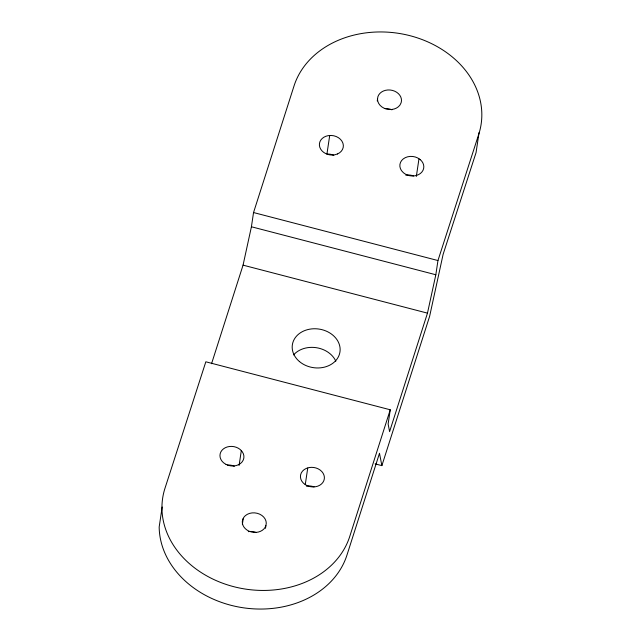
<?xml version="1.0" encoding="UTF-8"?>
<svg xmlns="http://www.w3.org/2000/svg" width="641" height="641" viewBox="0 0 641 641"><rect width="100%" height="100%" fill="white"/><g stroke="black" fill="none" stroke-linecap="round" stroke-linejoin="round"><path stroke-width="0.96" d="M162.165 506.999L159.168 527.022A95.757 77.569 8.5 0 0 243.091 607.756A95.757 77.569 8.5 0 0 346.957 555.098L379.488 453.275L381.876 465.63L375.121 463.868M211.546 363.735L243.059 265.15L251.416 226.77L253.54 212.548L294.043 85.902A95.757 77.569 8.5 0 1 410.176 35.744A95.757 77.569 8.5 0 1 478.835 134.001L437.955 260.542L435.832 274.757L427.475 313.137L389.592 431.633L388.125 424.005L390.249 409.783L205.833 361.796L164.945 488.378A95.757 77.569 8.5 0 0 233.604 586.643A95.757 77.569 8.5 0 0 349.738 536.485L390.249 409.783M239.109 465.382L241.304 450.687M242.378 524.338L243.251 518.457M265.502 528.32L266.271 523.144A12.035 9.751 8.5 0 0 257.265 513.305A12.035 9.751 8.5 0 0 243.836 517.303L242.667 519.611A12.035 9.751 8.5 0 0 251.304 531.966A12.035 9.751 8.5 0 0 265.895 525.66M329.698 135.555L326.918 154.169L328.464 154.064A12.035 9.751 8.5 0 1 333.785 155.298M305.26 484.636L307.752 467.978L309.186 467.553A12.035 9.751 8.5 0 1 323.961 475.093A12.035 9.751 8.5 0 1 315.636 486.727L312.536 486.936A12.035 9.751 8.5 0 1 300.861 479.188A12.035 9.751 8.5 0 1 306.31 468.411L307.752 467.978M377.261 100.925L377.886 96.727A12.035 9.751 8.5 0 1 392.484 90.421A12.035 9.751 8.5 0 1 401.114 102.776L399.944 105.084A12.035 9.751 8.5 0 1 386.515 109.082A12.035 9.751 8.5 0 1 377.509 99.243M416.338 176.427L418.974 158.792M479.051 132.591L476.055 152.622L443.131 254.293L429.614 316.374L381.876 465.63M253.54 212.548L437.955 260.542M251.416 226.77L435.832 274.757M243.059 265.15L427.475 313.137M293.586 354.906A24.07 19.502 8.5 0 1 316.261 347.678A24.07 19.502 8.5 0 1 335.828 361.22M385.025 108.593A12.035 9.751 8.5 0 1 391.907 109.811M405.825 175.209A12.035 9.751 8.5 0 1 413.525 175.946M227.483 465.037A12.035 9.751 8.5 0 1 234.366 466.255M248.275 531.661A12.035 9.751 8.5 0 1 255.975 532.399M306.406 486.166A12.035 9.751 8.5 0 1 314.106 486.904M337.47 153.976L334.594 154.834A12.035 9.751 8.5 0 1 319.819 147.294A12.035 9.751 8.5 0 1 328.144 135.66L331.245 135.451A12.035 9.751 8.5 0 1 342.919 143.199A12.035 9.751 8.5 0 1 337.47 153.976M420.224 159.617L417.716 157.958A12.035 9.751 8.5 0 0 403.261 158.904A12.035 9.751 8.5 0 0 401.506 170.642L403.437 172.75A12.035 9.751 8.5 0 0 420.4 173.471A12.035 9.751 8.5 0 0 420.224 159.617M226.065 464.429L223.557 462.77A12.035 9.751 8.5 0 1 223.38 448.916A12.035 9.751 8.5 0 1 240.343 449.629L242.274 451.745A12.035 9.751 8.5 0 1 240.519 463.483A12.035 9.751 8.5 0 1 226.065 464.429M299.379 361.492A24.07 19.502 8.5 0 0 339.385 354.401A24.07 19.502 8.5 0 0 309.715 329.178A24.07 19.502 8.5 0 0 299.379 361.492"/></g></svg>
